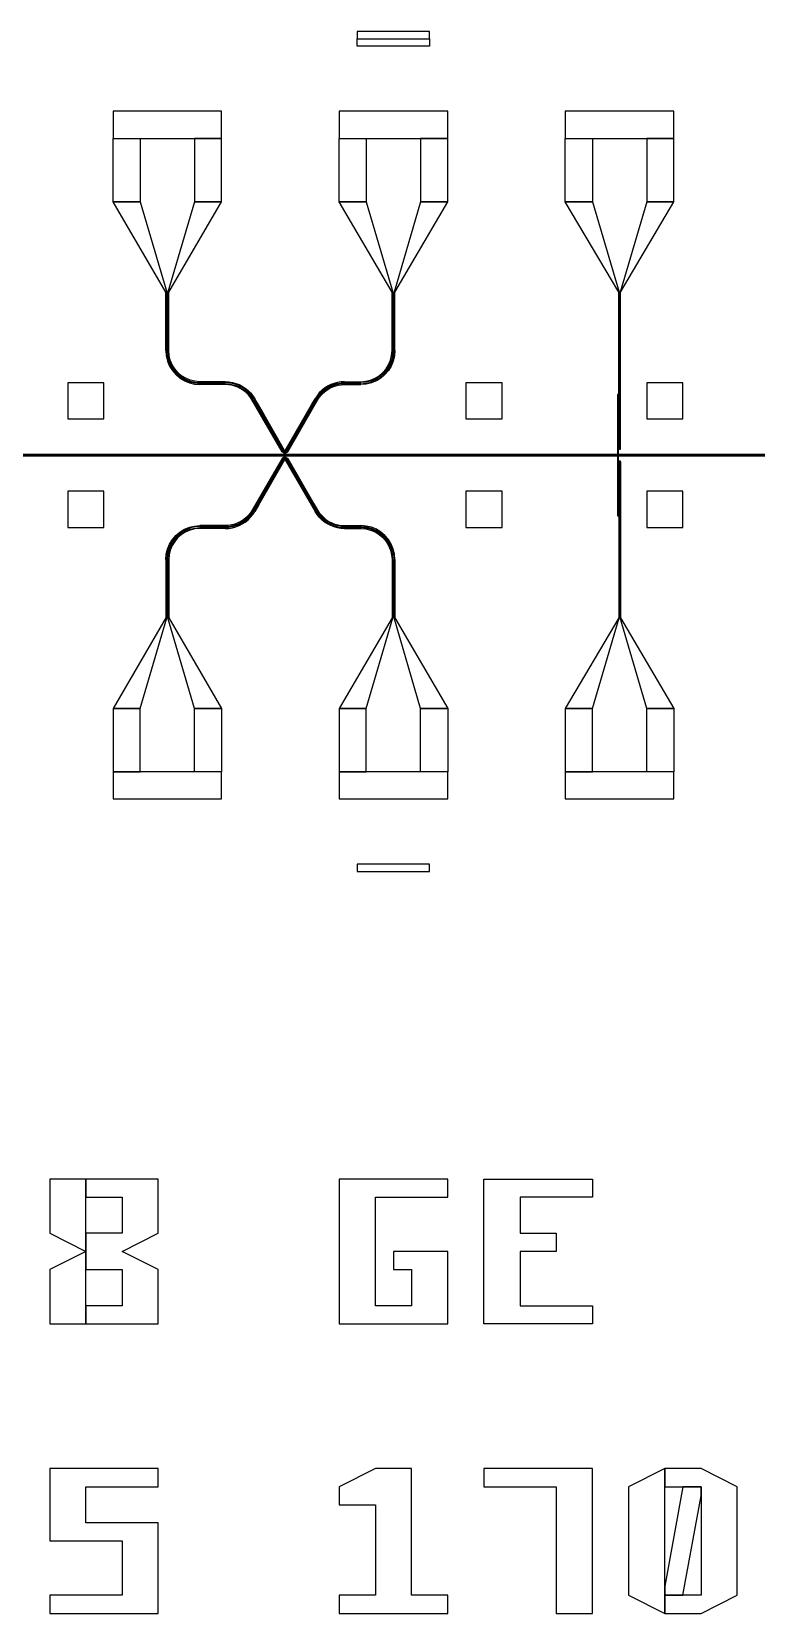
# Model space of a CAD drawing. Extents: x -18850 to 18850, y -21700 to 21700.
# Drawn here: x 6400 to 8403, y -19300 to -14930 of the extents above; entities that cross this region are included whole.
import ezdxf

# ---------------------------------------------------------------- set-up
doc = ezdxf.new("R2010")
doc.units = 0
for name, color, linetype in [('GAP', 1, 'continuous'), ('PIN', 2, 'continuous'), ('VIA', 3, 'continuous')]:
    doc.layers.add(name, color=color, linetype=linetype)

# ---------------------------------------------------------------- blocks, each defined once
blk = doc.blocks.new('R2C1')
for points in [[(2725, 1900), (2725, 1825), (3025, 1825), (3025, 1900), (2725, 1900)], [(3350, 1900), (3350, 1825), (3650, 1825), (3650, 1900), (3350, 1900)], [(3975, 1900), (3975, 1825), (4275, 1825), (4275, 1900), (3975, 1900)], [(2800, 1825), (2800, 1650), (2725, 1650), (2725, 1825), (2800, 1825)], [(2950, 1825), (2950, 1650), (3025, 1650), (3025, 1825), (2950, 1825)], [(3425, 1825), (3425, 1650), (3350, 1650), (3350, 1825), (3425, 1825)], [(3575, 1825), (3575, 1650), (3650, 1650), (3650, 1825), (3575, 1825)], [(4050, 1825), (4050, 1650), (3975, 1650), (3975, 1825), (4050, 1825)], [(4200, 1825), (4200, 1650), (4275, 1650), (4275, 1825), (4200, 1825)], [(2800, 1650), (2873.5, 1400), (2871, 1400), (2725, 1650), (2800, 1650)], [(2950, 1650), (2876.5, 1400), (2879, 1400), (3025, 1650), (2950, 1650)], [(3425, 1650), (3498.5, 1400), (3496, 1400), (3350, 1650), (3425, 1650)], [(3575, 1650), (3501.5, 1400), (3504, 1400), (3650, 1650), (3575, 1650)], [(4050, 1650), (4123.5, 1400), (4122.5, 1400), (3975, 1650), (4050, 1650)], [(4200, 1650), (4126.5, 1400), (4127.5, 1400), (4275, 1650), (4200, 1650)], [(2873.5, 1400), (2873.5, 1258.8), (2871, 1258.8), (2871, 1400), (2873.5, 1400)], [(2876.5, 1400), (2876.5, 1258.8), (2879, 1258.8), (2879, 1400), (2876.5, 1400)], [(3498.5, 1400), (3498.5, 1258.8), (3496, 1258.8), (3496, 1400), (3498.5, 1400)], [(3501.5, 1400), (3501.5, 1258.8), (3504, 1258.8), (3504, 1400), (3501.5, 1400)], [(4123.5, 1400), (4123.5, 1280.5), (4122.5, 1280.5), (4122.5, 1400), (4123.5, 1400)], [(4126.5, 1400), (4126.5, 1280.5), (4127.5, 1280.5), (4127.5, 1400), (4126.5, 1400)], [(4123.5, 1280.5), (4123.5, 968.2), (4122.5, 968.2), (4122.5, 1280.5), (4123.5, 1280.5)], [(4126.5, 1280.5), (4126.5, 968.2), (4127.5, 968.2), (4127.5, 1280.5), (4126.5, 1280.5)], [(2873.5, 1258.8), (2873.5, 1238.8), (2871, 1238.8), (2871, 1258.8), (2873.5, 1258.8)], [(2871, 1238.8), (2872.2, 1224.1), (2875.6, 1209.7), (2881.2, 1196.1), (2889, 1183.5), (2898.5, 1172.3), (2909.7, 1162.7), (2922.3, 1155), (2936, 1149.4), (2950.3, 1146), (2965, 1144.8), (2965, 1147.3), (2950.7, 1148.4), (2936.7, 1151.8), (2923.5, 1157.3), (2911.2, 1164.8), (2900.3, 1174.1), (2891, 1185), (2883.5, 1197.3), (2878, 1210.5), (2874.6, 1224.5), (2873.5, 1238.8), (2871, 1238.8)], [(2876.5, 1258.8), (2876.5, 1238.8), (2879, 1238.8), (2879, 1258.8), (2876.5, 1258.8)], [(2876.5, 1238.8), (2877.6, 1225), (2880.8, 1211.4), (2886.1, 1198.6), (2893.4, 1186.8), (2902.4, 1176.2), (2913, 1167.2), (2924.8, 1159.9), (2937.7, 1154.6), (2951.2, 1151.4), (2965, 1150.3), (2965, 1152.8), (2951.5, 1153.9), (2938.4, 1157), (2926, 1162.2), (2914.5, 1169.2), (2904.2, 1178), (2895.4, 1188.2), (2888.4, 1199.8), (2883.2, 1212.2), (2880.1, 1225.3), (2879, 1238.8), (2876.5, 1238.8)], [(3504, 1238.8), (3502.8, 1224.1), (3499.4, 1209.7), (3493.8, 1196.1), (3486, 1183.5), (3476.5, 1172.3), (3465.3, 1162.7), (3452.7, 1155), (3439, 1149.4), (3424.7, 1146), (3410, 1144.8), (3410, 1147.3), (3424.3, 1148.4), (3438.3, 1151.8), (3451.5, 1157.3), (3463.8, 1164.8), (3474.7, 1174.1), (3484, 1185), (3491.5, 1197.3), (3497, 1210.5), (3500.4, 1224.5), (3501.5, 1238.8), (3504, 1238.8)], [(3498.5, 1238.8), (3497.4, 1225), (3494.2, 1211.4), (3488.9, 1198.6), (3481.6, 1186.8), (3472.6, 1176.2), (3462, 1167.2), (3450.2, 1159.9), (3437.3, 1154.6), (3423.8, 1151.4), (3410, 1150.3), (3410, 1152.8), (3423.5, 1153.9), (3436.6, 1157), (3449, 1162.2), (3460.5, 1169.2), (3470.8, 1178), (3479.6, 1188.2), (3486.6, 1199.8), (3491.8, 1212.2), (3494.9, 1225.3), (3496, 1238.8), (3498.5, 1238.8)], [(3498.5, 1258.8), (3498.5, 1238.8), (3496, 1238.8), (3496, 1258.8), (3498.5, 1258.8)], [(3501.5, 1258.8), (3501.5, 1238.8), (3504, 1238.8), (3504, 1258.8), (3501.5, 1258.8)], [(2965, 1150.3), (3035.3, 1150.3), (3035.3, 1152.8), (2965, 1152.8), (2965, 1150.3)], [(2965, 1147.3), (3035.3, 1147.3), (3035.3, 1144.8), (2965, 1144.8), (2965, 1147.3)], [(3035.3, 1152.8), (3045.1, 1152.3), (3054.8, 1150.7), (3064.3, 1148.2), (3073.5, 1144.7), (3082.3, 1140.2), (3090.5, 1134.8), (3098.2, 1128.7), (3105.2, 1121.7), (3111.3, 1114), (3116.7, 1105.8), (3114.5, 1104.5), (3109.3, 1112.6), (3103.3, 1120), (3096.5, 1126.8), (3089.1, 1132.8), (3081, 1138), (3072.5, 1142.4), (3063.6, 1145.8), (3054.3, 1148.3), (3044.9, 1149.8), (3035.3, 1150.3), (3035.3, 1152.8)], [(3035.3, 1147.3), (3044.5, 1146.8), (3053.7, 1145.4), (3062.6, 1143), (3071.3, 1139.6), (3079.5, 1135.4), (3087.3, 1130.4), (3094.5, 1124.6), (3101.1, 1118), (3106.9, 1110.8), (3111.9, 1103), (3109.8, 1101.8), (3104.9, 1109.3), (3099.2, 1116.3), (3092.8, 1122.7), (3085.8, 1128.4), (3078.3, 1133.3), (3070.3, 1137.4), (3061.9, 1140.6), (3053.2, 1142.9), (3044.3, 1144.3), (3035.3, 1144.8), (3035.3, 1147.3)], [(3364.7, 1152.8), (3354.9, 1152.3), (3345.2, 1150.7), (3335.7, 1148.2), (3326.5, 1144.7), (3317.7, 1140.2), (3309.5, 1134.8), (3301.8, 1128.7), (3294.8, 1121.7), (3288.7, 1114), (3283.3, 1105.8), (3285.5, 1104.5), (3290.7, 1112.6), (3296.7, 1120), (3303.5, 1126.8), (3310.9, 1132.8), (3319, 1138), (3327.5, 1142.4), (3336.4, 1145.8), (3345.7, 1148.3), (3355.1, 1149.8), (3364.7, 1150.3), (3364.7, 1152.8)], [(3364.7, 1147.3), (3355.5, 1146.8), (3346.3, 1145.4), (3337.4, 1143), (3328.7, 1139.6), (3320.5, 1135.4), (3312.7, 1130.4), (3305.5, 1124.6), (3298.9, 1118), (3293.1, 1110.8), (3288.1, 1103), (3290.2, 1101.8), (3295.1, 1109.3), (3300.8, 1116.3), (3307.2, 1122.7), (3314.2, 1128.4), (3321.7, 1133.3), (3329.7, 1137.4), (3338.1, 1140.6), (3346.8, 1142.9), (3355.7, 1144.3), (3364.7, 1144.8), (3364.7, 1147.3)], [(3410, 1150.3), (3364.7, 1150.3), (3364.7, 1152.8), (3410, 1152.8), (3410, 1150.3)], [(3410, 1147.3), (3364.7, 1147.3), (3364.7, 1144.8), (3410, 1144.8), (3410, 1147.3)], [(3111.9, 1103), (3121.9, 1085.7), (3119.8, 1084.5), (3109.8, 1101.8), (3111.9, 1103)], [(3114.5, 1104.5), (3124.5, 1087.2), (3126.7, 1088.5), (3116.7, 1105.8), (3114.5, 1104.5)], [(3285.5, 1104.5), (3275.5, 1087.2), (3273.3, 1088.5), (3283.3, 1105.8), (3285.5, 1104.5)], [(3288.1, 1103), (3278.1, 1085.7), (3280.2, 1084.5), (3290.2, 1101.8), (3288.1, 1103)], [(3121.9, 1085.7), (3194.3, 960.4), (3192.1, 959.2), (3119.8, 1084.5), (3121.9, 1085.7)], [(3124.5, 1087.2), (3196.9, 961.9), (3199.1, 963.2), (3126.7, 1088.5), (3124.5, 1087.2)], [(3275.5, 1087.2), (3203.1, 961.9), (3200.9, 963.2), (3273.3, 1088.5), (3275.5, 1087.2)], [(3278.1, 1085.7), (3205.7, 960.4), (3207.9, 959.2), (3280.2, 1084.5), (3278.1, 1085.7)], [(3196.9, 961.9), (3198.8, 956.1), (3199, 956.2), (3199.1, 963.2), (3196.9, 961.9)], [(3203.1, 961.9), (3201.2, 956.1), (3201, 956.2), (3200.9, 963.2), (3203.1, 961.9)], [(4122.5, 968.2), (4122.5, 966.8), (4127.5, 966.8), (4127.5, 968.2), (4122.5, 968.2)], [(3121.9, 814.3), (3194.3, 939.6), (3192.1, 940.8), (3119.8, 815.5), (3121.9, 814.3)], [(3124.5, 812.8), (3196.9, 938.1), (3199.1, 936.8), (3126.7, 811.5), (3124.5, 812.8)], [(3194.3, 960.4), (3198.4, 955.8), (3198.2, 955.7), (3192.1, 959.2), (3194.3, 960.4)], [(3194.3, 939.6), (3198.4, 944.2), (3198.2, 944.3), (3192.1, 940.8), (3194.3, 939.6)], [(3196.9, 938.1), (3198.8, 943.9), (3199, 943.8), (3199.1, 936.8), (3196.9, 938.1)], [(3198.4, 955.8), (3198.5, 955.4), (3198.2, 955.4), (3198.2, 955.7), (3198.4, 955.8)], [(3198.5, 955.4), (3198.5, 951.7), (3198.2, 951.7), (3198.2, 955.4), (3198.5, 955.4)], [(3198.5, 944.6), (3198.5, 948.3), (3198.2, 948.3), (3198.2, 944.6), (3198.5, 944.6)], [(3198.4, 944.2), (3198.5, 944.6), (3198.2, 944.6), (3198.2, 944.3), (3198.4, 944.2)], [(3199, 956.2), (3199.2, 955.4), (3199, 955.4), (3198.8, 956.1), (3199, 956.2)], [(3199, 943.8), (3199.2, 944.6), (3199, 944.6), (3198.8, 943.9), (3199, 943.8)], [(3199, 955.4), (3199, 951.7), (3199.2, 951.7), (3199.2, 955.4), (3199, 955.4)], [(3199, 944.6), (3199, 948.3), (3199.2, 948.3), (3199.2, 944.6), (3199, 944.6)], [(3201, 956.2), (3200.8, 955.4), (3201, 955.4), (3201.2, 956.1), (3201, 956.2)], [(3201, 955.4), (3201, 951.7), (3200.8, 951.7), (3200.8, 955.4), (3201, 955.4)], [(3201, 944.6), (3201, 948.3), (3200.8, 948.3), (3200.8, 944.6), (3201, 944.6)], [(3201, 943.8), (3200.8, 944.6), (3201, 944.6), (3201.2, 943.9), (3201, 943.8)], [(3203.1, 938.1), (3201.2, 943.9), (3201, 943.8), (3200.9, 936.8), (3203.1, 938.1)], [(3275.5, 812.8), (3203.1, 938.1), (3200.9, 936.8), (3273.3, 811.5), (3275.5, 812.8)], [(3201.6, 955.8), (3201.5, 955.4), (3201.8, 955.4), (3201.8, 955.7), (3201.6, 955.8)], [(3201.5, 955.4), (3201.5, 951.7), (3201.8, 951.7), (3201.8, 955.4), (3201.5, 955.4)], [(3201.5, 944.6), (3201.5, 948.3), (3201.8, 948.3), (3201.8, 944.6), (3201.5, 944.6)], [(3201.6, 944.2), (3201.5, 944.6), (3201.8, 944.6), (3201.8, 944.3), (3201.6, 944.2)], [(3205.7, 960.4), (3201.6, 955.8), (3201.8, 955.7), (3207.9, 959.2), (3205.7, 960.4)], [(3205.7, 939.6), (3201.6, 944.2), (3201.8, 944.3), (3207.9, 940.8), (3205.7, 939.6)], [(3278.1, 814.3), (3205.7, 939.6), (3207.9, 940.8), (3280.2, 815.5), (3278.1, 814.3)], [(4127.5, 931.8), (4127.5, 933.2), (4122.5, 933.2), (4122.5, 931.8), (4127.5, 931.8)], [(4123.5, 619.5), (4123.5, 931.8), (4122.5, 931.8), (4122.5, 619.5), (4123.5, 619.5)], [(4126.5, 619.5), (4126.5, 931.8), (4127.5, 931.8), (4127.5, 619.5), (4126.5, 619.5)], [(3035.3, 752.7), (3044.5, 753.2), (3053.7, 754.6), (3062.6, 757), (3071.3, 760.4), (3079.5, 764.6), (3087.3, 769.6), (3094.5, 775.4), (3101.1, 782), (3106.9, 789.2), (3111.9, 797), (3109.8, 798.2), (3104.9, 790.7), (3099.2, 783.7), (3092.8, 777.3), (3085.8, 771.6), (3078.3, 766.7), (3070.3, 762.6), (3061.9, 759.4), (3053.2, 757.1), (3044.3, 755.7), (3035.3, 755.2), (3035.3, 752.7)], [(3035.3, 747.2), (3045.1, 747.7), (3054.8, 749.3), (3064.3, 751.8), (3073.5, 755.3), (3082.3, 759.8), (3090.5, 765.2), (3098.2, 771.3), (3105.2, 778.3), (3111.3, 786), (3116.7, 794.2), (3114.5, 795.5), (3109.3, 787.4), (3103.3, 780), (3096.5, 773.2), (3089.1, 767.2), (3081, 762), (3072.5, 757.6), (3063.6, 754.2), (3054.3, 751.7), (3044.9, 750.2), (3035.3, 749.7), (3035.3, 747.2)], [(3111.9, 797), (3121.9, 814.3), (3119.8, 815.5), (3109.8, 798.2), (3111.9, 797)], [(3114.5, 795.5), (3124.5, 812.8), (3126.7, 811.5), (3116.7, 794.2), (3114.5, 795.5)], [(3285.5, 795.5), (3275.5, 812.8), (3273.3, 811.5), (3283.3, 794.2), (3285.5, 795.5)], [(3288.1, 797), (3278.1, 814.3), (3280.2, 815.5), (3290.2, 798.2), (3288.1, 797)], [(3364.7, 747.2), (3354.9, 747.7), (3345.2, 749.3), (3335.7, 751.8), (3326.5, 755.3), (3317.7, 759.8), (3309.5, 765.2), (3301.8, 771.3), (3294.8, 778.3), (3288.7, 786), (3283.3, 794.2), (3285.5, 795.5), (3290.7, 787.4), (3296.7, 780), (3303.5, 773.2), (3310.9, 767.2), (3319, 762), (3327.5, 757.6), (3336.4, 754.2), (3345.7, 751.7), (3355.1, 750.2), (3364.7, 749.7), (3364.7, 747.2)], [(3364.7, 752.7), (3355.5, 753.2), (3346.3, 754.6), (3337.4, 757), (3328.7, 760.4), (3320.5, 764.6), (3312.7, 769.6), (3305.5, 775.4), (3298.9, 782), (3293.1, 789.2), (3288.1, 797), (3290.2, 798.2), (3295.1, 790.7), (3300.8, 783.7), (3307.2, 777.3), (3314.2, 771.6), (3321.7, 766.7), (3329.7, 762.6), (3338.1, 759.4), (3346.8, 757.1), (3355.7, 755.7), (3364.7, 755.2), (3364.7, 752.7)], [(2871, 661.2), (2872.2, 675.9), (2875.6, 690.3), (2881.2, 703.9), (2889, 716.5), (2898.5, 727.7), (2909.7, 737.3), (2922.3, 745), (2936, 750.6), (2950.3, 754), (2965, 755.2), (2965, 752.7), (2950.7, 751.6), (2936.7, 748.2), (2923.5, 742.7), (2911.2, 735.2), (2900.3, 725.9), (2891, 715), (2883.5, 702.7), (2878, 689.5), (2874.6, 675.5), (2873.5, 661.2), (2871, 661.2)], [(2876.5, 661.2), (2877.6, 675), (2880.8, 688.6), (2886.1, 701.4), (2893.4, 713.2), (2902.4, 723.8), (2913, 732.8), (2924.8, 740.1), (2937.7, 745.4), (2951.2, 748.6), (2965, 749.7), (2965, 747.2), (2951.5, 746.1), (2938.4, 743), (2926, 737.8), (2914.5, 730.8), (2904.2, 722), (2895.4, 711.8), (2888.4, 700.2), (2883.2, 687.8), (2880.1, 674.7), (2879, 661.2), (2876.5, 661.2)], [(2965, 752.7), (3035.3, 752.7), (3035.3, 755.2), (2965, 755.2), (2965, 752.7)], [(2965, 749.7), (3035.3, 749.7), (3035.3, 747.2), (2965, 747.2), (2965, 749.7)], [(3410, 752.7), (3364.7, 752.7), (3364.7, 755.2), (3410, 755.2), (3410, 752.7)], [(3410, 749.7), (3364.7, 749.7), (3364.7, 747.2), (3410, 747.2), (3410, 749.7)], [(3504, 661.2), (3502.8, 675.9), (3499.4, 690.3), (3493.8, 703.9), (3486, 716.5), (3476.5, 727.7), (3465.3, 737.3), (3452.7, 745), (3439, 750.6), (3424.7, 754), (3410, 755.2), (3410, 752.7), (3424.3, 751.6), (3438.3, 748.2), (3451.5, 742.7), (3463.8, 735.2), (3474.7, 725.9), (3484, 715), (3491.5, 702.7), (3497, 689.5), (3500.4, 675.5), (3501.5, 661.2), (3504, 661.2)], [(3498.5, 661.2), (3497.4, 675), (3494.2, 688.6), (3488.9, 701.4), (3481.6, 713.2), (3472.6, 723.8), (3462, 732.8), (3450.2, 740.1), (3437.3, 745.4), (3423.8, 748.6), (3410, 749.7), (3410, 747.2), (3423.5, 746.1), (3436.6, 743), (3449, 737.8), (3460.5, 730.8), (3470.8, 722), (3479.6, 711.8), (3486.6, 700.2), (3491.8, 687.8), (3494.9, 674.7), (3496, 661.2), (3498.5, 661.2)], [(2873.5, 641.2), (2873.5, 661.2), (2871, 661.2), (2871, 641.2), (2873.5, 641.2)], [(2876.5, 641.2), (2876.5, 661.2), (2879, 661.2), (2879, 641.2), (2876.5, 641.2)], [(3498.5, 641.2), (3498.5, 661.2), (3496, 661.2), (3496, 641.2), (3498.5, 641.2)], [(3501.5, 641.2), (3501.5, 661.2), (3504, 661.2), (3504, 641.2), (3501.5, 641.2)], [(2873.5, 500), (2873.5, 641.2), (2871, 641.2), (2871, 500), (2873.5, 500)], [(2876.5, 500), (2876.5, 641.2), (2879, 641.2), (2879, 500), (2876.5, 500)], [(3498.5, 500), (3498.5, 641.2), (3496, 641.2), (3496, 500), (3498.5, 500)], [(3501.5, 500), (3501.5, 641.2), (3504, 641.2), (3504, 500), (3501.5, 500)], [(4123.5, 500), (4123.5, 619.5), (4122.5, 619.5), (4122.5, 500), (4123.5, 500)], [(4126.5, 500), (4126.5, 619.5), (4127.5, 619.5), (4127.5, 500), (4126.5, 500)], [(2800, 250), (2873.5, 500), (2871, 500), (2725, 250), (2800, 250)], [(2950, 250), (2876.5, 500), (2879, 500), (3025, 250), (2950, 250)], [(3425, 250), (3498.5, 500), (3496, 500), (3350, 250), (3425, 250)], [(3575, 250), (3501.5, 500), (3504, 500), (3650, 250), (3575, 250)], [(4050, 250), (4123.5, 500), (4122.5, 500), (3975, 250), (4050, 250)], [(4200, 250), (4126.5, 500), (4127.5, 500), (4275, 250), (4200, 250)], [(2800, 75), (2800, 250), (2725, 250), (2725, 75), (2800, 75)], [(2950, 75), (2950, 250), (3025, 250), (3025, 75), (2950, 75)], [(3425, 75), (3425, 250), (3350, 250), (3350, 75), (3425, 75)], [(3575, 75), (3575, 250), (3650, 250), (3650, 75), (3575, 75)], [(4050, 75), (4050, 250), (3975, 250), (3975, 75), (4050, 75)], [(4200, 75), (4200, 250), (4275, 250), (4275, 75), (4200, 75)], [(3025, 0), (3025, 75), (2725, 75), (2725, 0), (3025, 0)], [(3650, 0), (3650, 75), (3350, 75), (3350, 0), (3650, 0)], [(4275, 0), (4275, 75), (3975, 75), (3975, 0), (4275, 0)]]:
    blk.add_lwpolyline(points)
at = {"layer": 'gap'}
for points in [[(3400, 2100), (3600, 2100), (3600, 2080), (3400, 2080), (3400, 2100)], [(3400, -200), (3600, -200), (3600, -180), (3400, -180), (3400, -200)]]:
    blk.add_lwpolyline(points, dxfattribs=at)
blk = doc.blocks.new('R2C1GAP')
for points in [[(4121.7, 1116), (4121.7, 1117.5), (4119.2, 1117.5), (4119.2, 1116), (4121.7, 1116)], [(4121.7, 951), (4121.7, 1116), (4119.2, 1116), (4119.2, 951), (4121.7, 951)], [(686, 948.2), (3198.3, 948.2), (3198.3, 951.8), (686, 951.8), (686, 948.2)], [(3198.3, 948.2), (3198.5, 948.2), (3198.5, 951.8), (3198.3, 951.8), (3198.3, 948.2)], [(3198.5, 950), (3199.5, 950), (3199.5, 951.8), (3198.5, 951.8), (3198.5, 950)], [(3198.5, 950), (3199.5, 950), (3199.5, 948.2), (3198.5, 948.2), (3198.5, 950)], [(3200.8, 950), (3200.7, 950.8), (3200.7, 951.6), (3200.6, 952.4), (3200.5, 953), (3200.4, 953.5), (3200.2, 953.8), (3200.1, 954), (3199.9, 954), (3199.8, 953.8), (3199.6, 953.5), (3199.5, 953), (3199.4, 952.4), (3199.3, 951.6), (3199.3, 950.8), (3199.2, 950), (3199.3, 949.2), (3199.3, 948.4), (3199.4, 947.6), (3199.5, 947), (3199.6, 946.5), (3199.8, 946.2), (3199.9, 946), (3200.1, 946), (3200.2, 946.2), (3200.4, 946.5), (3200.5, 947), (3200.6, 947.6), (3200.7, 948.4), (3200.7, 949.2), (3200.8, 950)], [(3199.5, 948.2), (3200.5, 948.2), (3200.5, 951.8), (3199.5, 951.8), (3199.5, 948.2)], [(3200.5, 950), (3201.5, 950), (3201.5, 951.8), (3200.5, 951.8), (3200.5, 950)], [(3200.5, 950), (3201.5, 950), (3201.5, 948.2), (3200.5, 948.2), (3200.5, 950)], [(3201.5, 948.2), (3201.8, 948.2), (3201.8, 951.8), (3201.5, 951.8), (3201.5, 948.2)], [(4755.2, 951.8), (3201.8, 951.8), (3201.8, 948.2), (4755.2, 948.2), (4755.2, 951.8)], [(4119.2, 949), (4119.2, 784), (4121.7, 784), (4121.7, 949), (4119.2, 949)], [(4119.2, 784), (4119.2, 782.5), (4121.7, 782.5), (4121.7, 784), (4119.2, 784)]]:
    blk.add_lwpolyline(points)
blk = doc.blocks.new('R2C1PIN')
for points in [[(4121.1, 951), (4121.1, 1116), (4119.8, 1116), (4119.8, 951), (4121.1, 951)], [(686, 948.8), (3198.3, 948.8), (3198.3, 951.2), (686, 951.2), (686, 948.8)], [(3198.3, 949.9), (3198.5, 949.9), (3198.5, 950.1), (3198.3, 950.1), (3198.3, 949.9)], [(3198.5, 950.4), (3199.5, 950.4), (3199.5, 951.2), (3198.5, 951.2), (3198.5, 950.4)], [(3198.5, 950), (3199.5, 950), (3199.5, 950.1), (3198.5, 950.1), (3198.5, 950)], [(3198.5, 950), (3199.5, 950), (3199.5, 949.9), (3198.5, 949.9), (3198.5, 950)], [(3198.5, 949.6), (3199.5, 949.6), (3199.5, 948.8), (3198.5, 948.8), (3198.5, 949.6)], [(3200.6, 950.4), (3200.6, 950.9), (3200.5, 951.3), (3200.5, 951.8), (3200.4, 952.1), (3200.3, 952.4), (3200.2, 952.6), (3200.1, 952.7), (3199.9, 952.7), (3199.8, 952.6), (3199.7, 952.4), (3199.6, 952.1), (3199.5, 951.8), (3199.5, 951.3), (3199.4, 950.9), (3199.4, 950.4), (3199.7, 950.4), (3199.7, 950.6), (3199.7, 950.9), (3199.8, 951.2), (3199.8, 951.4), (3199.9, 951.5), (3199.9, 951.6), (3200, 951.7), (3200, 951.7), (3200.1, 951.6), (3200.1, 951.5), (3200.2, 951.4), (3200.2, 951.2), (3200.3, 950.9), (3200.3, 950.6), (3200.3, 950.4), (3200.6, 950.4)], [(3200.6, 949.6), (3200.6, 949.1), (3200.5, 948.7), (3200.5, 948.2), (3200.4, 947.9), (3200.3, 947.6), (3200.2, 947.4), (3200.1, 947.3), (3199.9, 947.3), (3199.8, 947.4), (3199.7, 947.6), (3199.6, 947.9), (3199.5, 948.2), (3199.5, 948.7), (3199.4, 949.1), (3199.4, 949.6), (3199.7, 949.6), (3199.7, 949.4), (3199.7, 949.1), (3199.8, 948.8), (3199.8, 948.6), (3199.9, 948.5), (3199.9, 948.4), (3200, 948.3), (3200, 948.3), (3200.1, 948.4), (3200.1, 948.5), (3200.2, 948.6), (3200.2, 948.8), (3200.3, 949.1), (3200.3, 949.4), (3200.3, 949.6), (3200.6, 949.6)], [(3199.5, 949.9), (3200.5, 949.9), (3200.5, 950.1), (3199.5, 950.1), (3199.5, 949.9)], [(3200.2, 950), (3200.2, 950.3), (3200.1, 950.5), (3200.1, 950.7), (3200.1, 950.9), (3200.1, 951.1), (3200, 951.2), (3200, 951.2), (3200, 951.2), (3200, 951.2), (3199.9, 951.1), (3199.9, 950.9), (3199.9, 950.7), (3199.9, 950.5), (3199.8, 950.3), (3199.8, 950), (3199.8, 949.7), (3199.9, 949.5), (3199.9, 949.3), (3199.9, 949.1), (3199.9, 948.9), (3200, 948.8), (3200, 948.8), (3200, 948.8), (3200, 948.8), (3200.1, 948.9), (3200.1, 949.1), (3200.1, 949.3), (3200.1, 949.5), (3200.2, 949.7), (3200.2, 950)], [(3200.5, 950.4), (3201.5, 950.4), (3201.5, 951.2), (3200.5, 951.2), (3200.5, 950.4)], [(3200.5, 950), (3201.5, 950), (3201.5, 950.1), (3200.5, 950.1), (3200.5, 950)], [(3200.5, 950), (3201.5, 950), (3201.5, 949.9), (3200.5, 949.9), (3200.5, 950)], [(3200.5, 949.6), (3201.5, 949.6), (3201.5, 948.8), (3200.5, 948.8), (3200.5, 949.6)], [(3201.5, 950.4), (3201.8, 950.4), (3201.8, 951.2), (3201.5, 951.2), (3201.5, 950.4)], [(3201.5, 949.6), (3201.8, 949.6), (3201.8, 948.8), (3201.5, 948.8), (3201.5, 949.6)], [(4755.2, 950.4), (3201.8, 950.4), (3201.8, 951.2), (4755.2, 951.2), (4755.2, 950.4)], [(4755.2, 949.6), (3201.8, 949.6), (3201.8, 948.8), (4755.2, 948.8), (4755.2, 949.6)], [(4119.8, 949), (4119.8, 784), (4121.1, 784), (4121.1, 949), (4119.8, 949)]]:
    blk.add_lwpolyline(points)
blk = doc.blocks.new('R2C1VIA')
at = {"layer": 'via'}
for points in [[(2600, 1150), (2600, 1050), (2700, 1050), (2700, 1150), (2600, 1150)], [(3700, 1150), (3700, 1050), (3800, 1050), (3800, 1150), (3700, 1150)], [(4200, 1150), (4200, 1050), (4300, 1050), (4300, 1150), (4200, 1150)], [(5400, 1150), (5400, 1050), (5500, 1050), (5500, 1150), (5400, 1150)], [(2600, 850), (2600, 750), (2700, 750), (2700, 850), (2600, 850)], [(3700, 850), (3700, 750), (3800, 750), (3800, 850), (3700, 850)], [(4200, 850), (4200, 750), (4300, 750), (4300, 850), (4200, 850)], [(5400, 850), (5400, 750), (5500, 750), (5500, 850), (5400, 850)]]:
    blk.add_lwpolyline(points, dxfattribs=at)

msp = doc.modelspace()

# ---------------------------------------------------------------- linework, layer by layer
at = {"layer": 'gap'}
for points in [[(6450, -18500), (6550, -18500), (6550, -18100), (6450, -18100), (6450, -18250), (6550, -18300), (6450, -18350), (6450, -18500)], [(6550, -18500), (6750, -18500), (6750, -18350), (6650, -18300), (6750, -18250), (6750, -18100), (6550, -18100), (6550, -18150), (6650, -18150), (6650, -18250), (6550, -18250), (6550, -18350), (6650, -18350), (6650, -18450), (6550, -18450), (6550, -18500)], [(7250, -18500), (7550, -18500), (7550, -18300), (7400, -18300), (7400, -18350), (7450, -18350), (7450, -18450), (7350, -18450), (7350, -18150), (7550, -18150), (7550, -18100), (7250, -18100), (7250, -18500), (7250, -18500)], [(7650, -18500), (7650, -18100), (7950, -18100), (7950, -18150), (7750, -18150), (7750, -18250), (7850, -18250), (7850, -18300), (7750, -18300), (7750, -18450), (7950, -18450), (7950, -18500), (7650, -18500), (7650, -18500)], [(6450, -19300), (6750, -19300), (6750, -19050), (6550, -19050), (6550, -18950), (6750, -18950), (6750, -18900), (6450, -18900), (6450, -19100), (6650, -19100), (6650, -19250), (6450, -19250), (6450, -19300), (6450, -19300)], [(7250, -19300), (7550, -19300), (7550, -19250), (7450, -19250), (7450, -18900), (7350, -18900), (7250, -18950), (7250, -19000), (7350, -19000), (7350, -19250), (7250, -19250), (7250, -19300), (7250, -19300)], [(7850, -19300), (7950, -19300), (7950, -18900), (7650, -18900), (7650, -18950), (7850, -18950), (7850, -19300), (7850, -19300)], [(8050, -19250), (8150, -19300), (8150, -18900), (8050, -18950), (8050, -19250)], [(8150, -19300), (8250, -19300), (8350, -19250), (8350, -18950), (8250, -18900), (8150, -18900), (8150, -18950), (8250, -18950), (8250, -19250), (8150, -19250), (8150, -19300)], [(8150, -19250), (8200, -19250), (8250, -18975), (8250, -18950), (8200, -18950), (8150, -19225), (8150, -19250)]]:
    msp.add_lwpolyline(points, dxfattribs=at)

# ---------------------------------------------------------------- block references
for p in [(3900, -14750), (3900, -17050)]:
    msp.add_blockref('R2C1', p)
msp.add_blockref('R2C1gap', (3900, -17050), dxfattribs=at)
at = {"layer": 'pin'}
msp.add_blockref('R2C1pin', (3900, -17050), dxfattribs=at)
at = {"layer": 'via'}
msp.add_blockref('R2C1via', (3900, -17050), dxfattribs=at)

doc.saveas('drawing.dxf')
